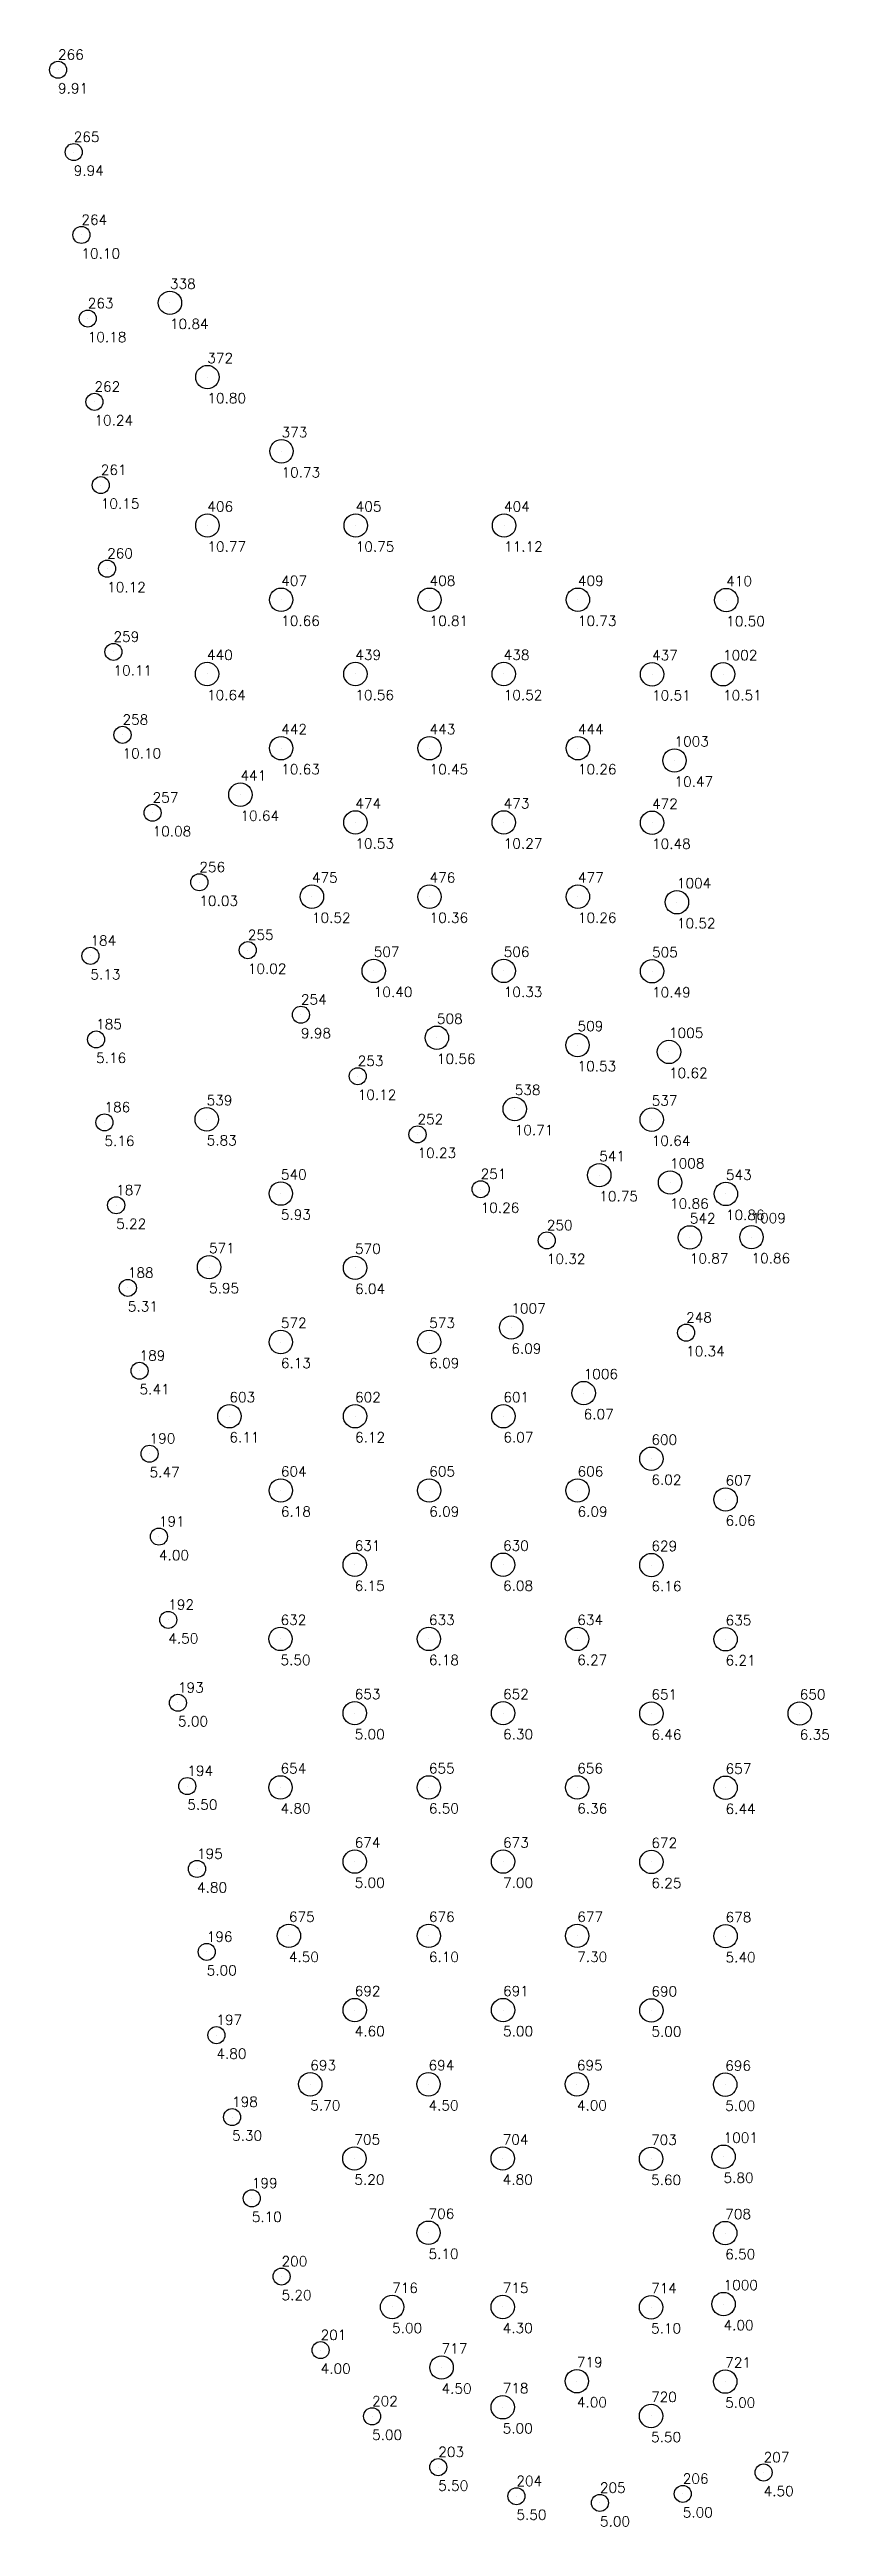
# Model space of a CAD drawing. Extents: x 748505.9 to 748529.2, y 8930173.7 to 8930247.8.
import ezdxf

# ---------------------------------------------------------------- set-up
doc = ezdxf.new("R2010")
doc.units = 0
for name, color, linetype in [('Hole', 7, 'Continuous'), ('Length', 7, 'Continuous'), ('Number', 7, 'Continuous'), ('Theoretical Hole', 7, 'Continuous')]:
    doc.layers.add(name, color=color, linetype=linetype)
doc.styles.get("Standard").update_dxf_attribs({"font": 'simplex.shx'})

msp = doc.modelspace()

# ---------------------------------------------------------------- linework, layer by layer
at = {"layer": 'Hole', "color": 40, "true_color": 0xffc000}
for centre in [(748506.15, 8930247.17, 189.91), (748506.62, 8930244.71, 189.94), (748506.85, 8930242.23, 190.1), (748507.04, 8930239.73, 190.18), (748507.24, 8930237.24, 190.24), (748507.43, 8930234.75, 190.15), (748507.62, 8930232.25, 190.12), (748507.81, 8930229.76, 190.11), (748508.08, 8930227.28, 190.1), (748508.98, 8930224.95, 190.08), (748510.38, 8930222.87, 190.03), (748507.12, 8930220.67, 190.13), (748511.83, 8930220.84, 190.02), (748513.42, 8930218.91, 189.98), (748507.29, 8930218.17, 190.16), (748515.12, 8930217.07, 190.12), (748507.54, 8930215.69, 190.16), (748516.91, 8930215.33, 190.23), (748507.89, 8930213.21, 190.22), (748518.8, 8930213.69, 190.26), (748520.78, 8930212.16, 190.32), (748508.24, 8930210.74, 190.31), (748524.95, 8930209.4, 190.34), (748508.59, 8930208.26, 190.41), (748508.89, 8930205.78, 190.47), (748509.17, 8930203.3, 190.51), (748509.45, 8930200.81, 190.68), (748509.74, 8930198.33, 190.76), (748510.02, 8930195.84, 190.68), (748510.31, 8930193.36, 190.6), (748510.6, 8930190.88, 190.48), (748510.89, 8930188.39, 190.38), (748511.36, 8930185.94, 190.39), (748511.95, 8930183.51, 190.47), (748512.84, 8930181.17, 190.47), (748514.01, 8930178.97, 190.45), (748515.55, 8930176.99, 190.43), (748517.53, 8930175.47, 190.45), (748527.27, 8930175.31, 190.38), (748519.87, 8930174.6, 190.42), (748524.85, 8930174.67, 190.38), (748522.37, 8930174.4, 190.39)]:
    msp.add_circle(centre, 0.255, dxfattribs=at)
at = {"layer": 'Hole', "color": 244, "true_color": 0x0a11ff}
for centre in [(748509.5, 8930240.2, 190.24), (748510.62, 8930237.98, 190.2), (748512.84, 8930235.76, 190.13), (748510.62, 8930233.54, 190.17), (748515.06, 8930233.54, 190.15), (748519.5, 8930233.54, 190.52), (748512.83, 8930231.32, 190.06), (748517.27, 8930231.32, 190.21), (748521.71, 8930231.32, 190.13), (748526.15, 8930231.31, 189.9), (748510.61, 8930229.1, 190.04), (748515.05, 8930229.1, 189.96), (748519.49, 8930229.1, 189.92), (748523.93, 8930229.09, 189.91), (748526.055, 8930229.092, 189.886), (748512.83, 8930226.88, 190.03), (748517.27, 8930226.88, 189.85), (748521.71, 8930226.88, 189.66), (748524.602, 8930226.512, 189.885), (748511.61, 8930225.49, 190.04), (748515.05, 8930224.66, 189.93), (748519.49, 8930224.66, 189.67), (748523.93, 8930224.65, 189.88), (748513.75, 8930222.44, 189.92), (748517.27, 8930222.44, 189.76), (748521.71, 8930222.44, 189.66), (748524.674, 8930222.274, 189.897), (748515.6, 8930220.22, 189.8), (748519.49, 8930220.22, 189.73), (748523.93, 8930220.21, 189.89), (748517.49, 8930218.22, 189.96), (748521.7, 8930218, 189.93), (748524.437, 8930217.796, 189.991), (748519.82, 8930216.09, 190.11), (748510.6, 8930215.78, 190.23), (748523.92, 8930215.77, 190.04), (748522.35, 8930214.11, 190.15), (748524.47, 8930213.891, 190.163), (748512.82, 8930213.56, 190.33), (748526.14, 8930213.55, 190.26), (748525.06, 8930212.25, 190.27), (748526.907, 8930212.257, 190.285), (748510.67, 8930211.36, 190.35), (748515.04, 8930211.34, 190.44), (748519.717, 8930209.555, 190.446), (748512.82, 8930209.12, 190.53), (748517.26, 8930209.12, 190.49), (748521.883, 8930207.593, 190.412), (748511.28, 8930206.9, 190.51), (748515.04, 8930206.9, 190.52), (748519.48, 8930206.9, 190.47), (748523.91, 8930205.63, 190.42), (748512.82, 8930204.68, 190.58), (748517.26, 8930204.68, 190.49), (748521.7, 8930204.68, 190.49), (748526.13, 8930204.41, 190.46), (748515.03, 8930202.46, 190.55), (748519.47, 8930202.46, 190.48), (748523.91, 8930202.45, 190.56), (748512.81, 8930200.24, 190.59), (748517.25, 8930200.24, 190.58), (748521.69, 8930200.24, 190.67), (748526.13, 8930200.23, 190.61), (748515.03, 8930198.02, 190.59), (748519.47, 8930198.02, 190.7), (748523.91, 8930198.01, 190.86), (748528.35, 8930198.01, 190.75), (748512.81, 8930195.8, 190.77), (748517.25, 8930195.8, 190.72), (748521.69, 8930195.8, 190.76), (748526.13, 8930195.79, 190.84), (748515.03, 8930193.58, 190.64), (748519.47, 8930193.58, 190.75), (748523.91, 8930193.57, 190.65), (748513.06, 8930191.36, 190.54), (748517.25, 8930191.36, 190.57), (748521.69, 8930191.36, 190.57), (748526.13, 8930191.35, 190.58), (748515.03, 8930189.14, 190.5), (748519.47, 8930189.14, 190.51), (748523.91, 8930189.13, 190.51), (748513.7, 8930186.92, 190.53), (748517.24, 8930186.92, 190.53), (748521.68, 8930186.92, 190.49), (748526.12, 8930186.91, 190.45), (748515.02, 8930184.7, 190.53), (748519.46, 8930184.7, 190.55), (748523.9, 8930184.69, 190.5), (748526.07, 8930184.754, 190.489), (748517.24, 8930182.48, 190.55), (748526.12, 8930182.47, 190.51), (748526.07, 8930180.346, 190.51), (748516.15, 8930180.26, 190.55), (748519.46, 8930180.26, 190.53), (748523.9, 8930180.25, 190.5), (748517.63, 8930178.45, 190.48), (748521.68, 8930178.04, 190.45), (748526.12, 8930178.03, 190.53), (748519.46, 8930177.26, 190.44), (748523.9, 8930177, 190.43)]:
    msp.add_circle(centre, 0.35, dxfattribs=at)
at = {"layer": 'Theoretical Hole', "color": 40, "true_color": 0xffc000}
for p, q in [((748506.15, 8930247.17, 189.91), (748506.15, 8930247.17, 180)), ((748506.62, 8930244.71, 189.94), (748506.62, 8930244.71, 180)), ((748506.85, 8930242.23, 190.1), (748506.85, 8930242.23, 180)), ((748507.04, 8930239.73, 190.18), (748507.04, 8930239.73, 180)), ((748507.24, 8930237.24, 190.24), (748507.24, 8930237.24, 180)), ((748507.43, 8930234.75, 190.15), (748507.43, 8930234.75, 180)), ((748507.62, 8930232.25, 190.12), (748507.62, 8930232.25, 180)), ((748507.81, 8930229.76, 190.11), (748507.81, 8930229.76, 180)), ((748508.08, 8930227.28, 190.1), (748508.08, 8930227.28, 180)), ((748508.98, 8930224.95, 190.08), (748508.98, 8930224.95, 180)), ((748510.38, 8930222.87, 190.03), (748510.38, 8930222.87, 180)), ((748511.83, 8930220.84, 190.02), (748511.83, 8930220.84, 180)), ((748507.12, 8930220.67, 190.13), (748507.12, 8930220.67, 185)), ((748513.42, 8930218.91, 189.98), (748513.42, 8930218.91, 180)), ((748507.29, 8930218.17, 190.16), (748507.29, 8930218.17, 185)), ((748515.12, 8930217.07, 190.12), (748515.12, 8930217.07, 180)), ((748507.54, 8930215.69, 190.16), (748507.54, 8930215.69, 185)), ((748516.91, 8930215.33, 190.23), (748516.91, 8930215.33, 180)), ((748518.8, 8930213.69, 190.26), (748518.8, 8930213.69, 180)), ((748507.89, 8930213.21, 190.22), (748507.89, 8930213.21, 185)), ((748520.78, 8930212.16, 190.32), (748520.78, 8930212.16, 180)), ((748508.24, 8930210.74, 190.31), (748508.24, 8930210.74, 185)), ((748524.95, 8930209.4, 190.34), (748524.95, 8930209.4, 180)), ((748508.59, 8930208.26, 190.41), (748508.59, 8930208.26, 185)), ((748508.89, 8930205.78, 190.47), (748508.89, 8930205.78, 185)), ((748509.17, 8930203.3, 190.51), (748509.17, 8930203.3, 186.51)), ((748509.45, 8930200.81, 190.68), (748509.45, 8930200.81, 186.18)), ((748509.74, 8930198.33, 190.76), (748509.74, 8930198.33, 185.76)), ((748510.02, 8930195.84, 190.68), (748510.02, 8930195.84, 185.18)), ((748510.31, 8930193.36, 190.6), (748510.31, 8930193.36, 185.8)), ((748510.6, 8930190.88, 190.48), (748510.6, 8930190.88, 185.48)), ((748510.89, 8930188.39, 190.38), (748510.89, 8930188.39, 185.58)), ((748511.36, 8930185.94, 190.39), (748511.36, 8930185.94, 185.09)), ((748511.95, 8930183.51, 190.47), (748511.95, 8930183.51, 185.37)), ((748512.84, 8930181.17, 190.47), (748512.84, 8930181.17, 185.27)), ((748514.01, 8930178.97, 190.45), (748514.01, 8930178.97, 186.45)), ((748515.55, 8930176.99, 190.43), (748515.55, 8930176.99, 185.43)), ((748517.53, 8930175.47, 190.45), (748517.53, 8930175.47, 184.95)), ((748527.27, 8930175.31, 190.38), (748527.27, 8930175.31, 185.88)), ((748519.87, 8930174.6, 190.42), (748519.87, 8930174.6, 184.92)), ((748522.37, 8930174.4, 190.39), (748522.37, 8930174.4, 185.39)), ((748524.85, 8930174.67, 190.38), (748524.85, 8930174.67, 185.38))]:
    msp.add_line(p, q, dxfattribs=at)
at = {"layer": 'Theoretical Hole', "color": 244, "true_color": 0x0a11ff}
for p, q in [((748509.5, 8930240.2, 190.24), (748509.5, 8930240.2, 179.4)), ((748510.62, 8930237.98, 190.2), (748510.62, 8930237.98, 179.4)), ((748512.84, 8930235.76, 190.13), (748512.84, 8930235.76, 179.4)), ((748510.62, 8930233.54, 190.17), (748510.62, 8930233.54, 179.4)), ((748515.06, 8930233.54, 190.15), (748515.06, 8930233.54, 179.4)), ((748519.5, 8930233.54, 190.52), (748519.5, 8930233.54, 179.4)), ((748512.83, 8930231.32, 190.06), (748512.83, 8930231.32, 179.4)), ((748517.27, 8930231.32, 190.21), (748517.27, 8930231.32, 179.4)), ((748521.71, 8930231.32, 190.13), (748521.71, 8930231.32, 179.4)), ((748526.15, 8930231.31, 189.9), (748526.15, 8930231.31, 179.4)), ((748510.61, 8930229.1, 190.04), (748510.61, 8930229.1, 179.4)), ((748515.05, 8930229.1, 189.96), (748515.05, 8930229.1, 179.4)), ((748519.49, 8930229.1, 189.92), (748519.49, 8930229.1, 179.4)), ((748523.93, 8930229.09, 189.91), (748523.93, 8930229.09, 179.4)), ((748526.055, 8930229.092, 189.886), (748526.055, 8930229.092, 179.376)), ((748512.83, 8930226.88, 190.03), (748512.83, 8930226.88, 179.4)), ((748517.27, 8930226.88, 189.85), (748517.27, 8930226.88, 179.4)), ((748521.71, 8930226.88, 189.66), (748521.71, 8930226.88, 179.4)), ((748524.602, 8930226.512, 189.885), (748524.602, 8930226.512, 179.415)), ((748511.61, 8930225.49, 190.04), (748511.61, 8930225.49, 179.4)), ((748515.05, 8930224.66, 189.93), (748515.05, 8930224.66, 179.4)), ((748519.49, 8930224.66, 189.67), (748519.49, 8930224.66, 179.4)), ((748523.93, 8930224.65, 189.88), (748523.93, 8930224.65, 179.4)), ((748513.75, 8930222.44, 189.92), (748513.75, 8930222.44, 179.4)), ((748517.27, 8930222.44, 189.76), (748517.27, 8930222.44, 179.4)), ((748521.71, 8930222.44, 189.66), (748521.71, 8930222.44, 179.4)), ((748524.674, 8930222.274, 189.897), (748524.674, 8930222.274, 179.377)), ((748515.6, 8930220.22, 189.8), (748515.6, 8930220.22, 179.4)), ((748519.49, 8930220.22, 189.73), (748519.49, 8930220.22, 179.4)), ((748523.93, 8930220.21, 189.89), (748523.93, 8930220.21, 179.4)), ((748517.49, 8930218.22, 189.96), (748517.49, 8930218.22, 179.4)), ((748521.7, 8930218, 189.93), (748521.7, 8930218, 179.4)), ((748524.437, 8930217.796, 189.991), (748524.437, 8930217.796, 179.371)), ((748510.6, 8930215.78, 190.23), (748510.6, 8930215.78, 184.4)), ((748519.82, 8930216.09, 190.11), (748519.82, 8930216.09, 179.4)), ((748523.92, 8930215.77, 190.04), (748523.92, 8930215.77, 179.4)), ((748522.35, 8930214.11, 190.15), (748522.35, 8930214.11, 179.4)), ((748512.82, 8930213.56, 190.33), (748512.82, 8930213.56, 184.4)), ((748524.47, 8930213.891, 190.163), (748524.47, 8930213.891, 179.303)), ((748526.14, 8930213.55, 190.26), (748526.14, 8930213.55, 179.4)), ((748525.06, 8930212.25, 190.27), (748525.06, 8930212.25, 179.4)), ((748526.907, 8930212.257, 190.285), (748526.907, 8930212.257, 179.425)), ((748510.67, 8930211.36, 190.35), (748510.67, 8930211.36, 184.4)), ((748515.04, 8930211.34, 190.44), (748515.04, 8930211.34, 184.4)), ((748512.82, 8930209.12, 190.53), (748512.82, 8930209.12, 184.4)), ((748517.26, 8930209.12, 190.49), (748517.26, 8930209.12, 184.4)), ((748519.717, 8930209.555, 190.446), (748519.717, 8930209.555, 184.356)), ((748521.883, 8930207.593, 190.412), (748521.883, 8930207.593, 184.342)), ((748511.28, 8930206.9, 190.51), (748511.28, 8930206.9, 184.4)), ((748515.04, 8930206.9, 190.52), (748515.04, 8930206.9, 184.4)), ((748519.48, 8930206.9, 190.47), (748519.48, 8930206.9, 184.4)), ((748523.91, 8930205.63, 190.42), (748523.91, 8930205.63, 184.4)), ((748512.82, 8930204.68, 190.58), (748512.82, 8930204.68, 184.4)), ((748517.26, 8930204.68, 190.49), (748517.26, 8930204.68, 184.4)), ((748521.7, 8930204.68, 190.49), (748521.7, 8930204.68, 184.4)), ((748526.13, 8930204.41, 190.46), (748526.13, 8930204.41, 184.4)), ((748515.03, 8930202.46, 190.55), (748515.03, 8930202.46, 184.4)), ((748519.47, 8930202.46, 190.48), (748519.47, 8930202.46, 184.4)), ((748523.91, 8930202.45, 190.56), (748523.91, 8930202.45, 184.4)), ((748512.81, 8930200.24, 190.59), (748512.81, 8930200.24, 185.09)), ((748517.25, 8930200.24, 190.58), (748517.25, 8930200.24, 184.4)), ((748521.69, 8930200.24, 190.67), (748521.69, 8930200.24, 184.4)), ((748526.13, 8930200.23, 190.61), (748526.13, 8930200.23, 184.4)), ((748515.03, 8930198.02, 190.59), (748515.03, 8930198.02, 185.59)), ((748519.47, 8930198.02, 190.7), (748519.47, 8930198.02, 184.4)), ((748523.91, 8930198.01, 190.86), (748523.91, 8930198.01, 184.4)), ((748528.35, 8930198.01, 190.75), (748528.35, 8930198.01, 184.4)), ((748512.81, 8930195.8, 190.77), (748512.81, 8930195.8, 185.97)), ((748517.25, 8930195.8, 190.72), (748517.25, 8930195.8, 184.22)), ((748521.69, 8930195.8, 190.76), (748521.69, 8930195.8, 184.4)), ((748526.13, 8930195.79, 190.84), (748526.13, 8930195.79, 184.4)), ((748515.03, 8930193.58, 190.64), (748515.03, 8930193.58, 185.64)), ((748519.47, 8930193.58, 190.75), (748519.47, 8930193.58, 183.75)), ((748523.91, 8930193.57, 190.65), (748523.91, 8930193.57, 184.4)), ((748513.06, 8930191.36, 190.54), (748513.06, 8930191.36, 186.04)), ((748517.25, 8930191.36, 190.57), (748517.25, 8930191.36, 184.47)), ((748521.69, 8930191.36, 190.57), (748521.69, 8930191.36, 183.27)), ((748526.13, 8930191.35, 190.58), (748526.13, 8930191.35, 185.18)), ((748515.03, 8930189.14, 190.5), (748515.03, 8930189.14, 185.9)), ((748519.47, 8930189.14, 190.51), (748519.47, 8930189.14, 185.51)), ((748523.91, 8930189.13, 190.51), (748523.91, 8930189.13, 185.51)), ((748513.7, 8930186.92, 190.53), (748513.7, 8930186.92, 184.83)), ((748517.24, 8930186.92, 190.53), (748517.24, 8930186.92, 186.03)), ((748521.68, 8930186.92, 190.49), (748521.68, 8930186.92, 186.49)), ((748526.12, 8930186.91, 190.45), (748526.12, 8930186.91, 185.45)), ((748515.02, 8930184.7, 190.53), (748515.02, 8930184.7, 185.33)), ((748519.46, 8930184.7, 190.55), (748519.46, 8930184.7, 185.75)), ((748523.9, 8930184.69, 190.5), (748523.9, 8930184.69, 184.9)), ((748526.07, 8930184.754, 190.489), (748526.07, 8930184.754, 184.689)), ((748517.24, 8930182.48, 190.55), (748517.24, 8930182.48, 185.45)), ((748526.12, 8930182.47, 190.51), (748526.12, 8930182.47, 184.01)), ((748516.15, 8930180.26, 190.55), (748516.15, 8930180.26, 185.55)), ((748519.46, 8930180.26, 190.53), (748519.46, 8930180.26, 186.23)), ((748523.9, 8930180.25, 190.5), (748523.9, 8930180.25, 185.4)), ((748526.07, 8930180.346, 190.51), (748526.07, 8930180.346, 186.51)), ((748517.63, 8930178.45, 190.48), (748517.63, 8930178.45, 185.98)), ((748521.68, 8930178.04, 190.45), (748521.68, 8930178.04, 186.45)), ((748526.12, 8930178.03, 190.53), (748526.12, 8930178.03, 185.53)), ((748519.46, 8930177.26, 190.44), (748519.46, 8930177.26, 185.44)), ((748523.9, 8930177, 190.43), (748523.9, 8930177, 184.93))]:
    msp.add_line(p, q, dxfattribs=at)

# ---------------------------------------------------------------- texts
at = {"layer": 'Length', "color": 40, "true_color": 0xffc000}
for s, p in [('9.91', (748506.15, 8930246.466, 189.91)), ('9.94', (748506.62, 8930244.006, 189.94)), ('10.10', (748506.85, 8930241.526, 190.1)), ('10.18', (748507.04, 8930239.026, 190.18)), ('10.24', (748507.24, 8930236.536, 190.24)), ('10.15', (748507.43, 8930234.046, 190.15)), ('10.12', (748507.62, 8930231.546, 190.12)), ('10.11', (748507.81, 8930229.056, 190.11)), ('10.10', (748508.08, 8930226.576, 190.1)), ('10.08', (748508.98, 8930224.246, 190.08)), ('10.03', (748510.38, 8930222.166, 190.03)), ('5.13', (748507.12, 8930219.966, 190.13)), ('10.02', (748511.83, 8930220.136, 190.02)), ('9.98', (748513.42, 8930218.206, 189.98)), ('5.16', (748507.29, 8930217.466, 190.16)), ('10.12', (748515.12, 8930216.366, 190.12)), ('5.16', (748507.54, 8930214.986, 190.16)), ('10.23', (748516.91, 8930214.626, 190.23)), ('10.26', (748518.8, 8930212.986, 190.26)), ('5.22', (748507.89, 8930212.506, 190.22)), ('10.32', (748520.78, 8930211.456, 190.32)), ('5.31', (748508.24, 8930210.036, 190.31)), ('10.34', (748524.95, 8930208.696, 190.34)), ('5.41', (748508.59, 8930207.556, 190.41)), ('5.47', (748508.89, 8930205.076, 190.47)), ('4.00', (748509.17, 8930202.596, 190.51)), ('4.50', (748509.45, 8930200.106, 190.68)), ('5.00', (748509.74, 8930197.626, 190.76)), ('5.50', (748510.02, 8930195.136, 190.68)), ('4.80', (748510.31, 8930192.656, 190.6)), ('5.00', (748510.6, 8930190.176, 190.48)), ('4.80', (748510.89, 8930187.686, 190.38)), ('5.30', (748511.36, 8930185.236, 190.39)), ('5.10', (748511.95, 8930182.806, 190.47)), ('5.20', (748512.84, 8930180.466, 190.47)), ('4.00', (748514.01, 8930178.266, 190.45)), ('5.00', (748515.55, 8930176.286, 190.43)), ('5.50', (748517.53, 8930174.766, 190.45)), ('4.50', (748527.27, 8930174.606, 190.38)), ('5.50', (748519.87, 8930173.896, 190.42)), ('5.00', (748524.85, 8930173.966, 190.38)), ('5.00', (748522.37, 8930173.696, 190.39))]:
    msp.add_text(s, height=0.3, dxfattribs=at).set_placement(p)
at = {"layer": 'Length', "color": 244, "true_color": 0x0a11ff}
for s, p in [('10.84', (748509.5, 8930239.42, 190.24)), ('10.80', (748510.62, 8930237.2, 190.2)), ('10.73', (748512.84, 8930234.98, 190.13)), ('10.77', (748510.62, 8930232.76, 190.17)), ('10.75', (748515.06, 8930232.76, 190.15)), ('11.12', (748519.5, 8930232.76, 190.52)), ('10.66', (748512.83, 8930230.54, 190.06)), ('10.81', (748517.27, 8930230.54, 190.21)), ('10.73', (748521.71, 8930230.54, 190.13)), ('10.50', (748526.15, 8930230.53, 189.9)), ('10.64', (748510.61, 8930228.32, 190.04)), ('10.56', (748515.05, 8930228.32, 189.96)), ('10.52', (748519.49, 8930228.32, 189.92)), ('10.51', (748523.93, 8930228.31, 189.91)), ('10.51', (748526.055, 8930228.312, 189.886)), ('10.63', (748512.83, 8930226.1, 190.03)), ('10.45', (748517.27, 8930226.1, 189.85)), ('10.26', (748521.71, 8930226.1, 189.66)), ('10.47', (748524.602, 8930225.732, 189.885)), ('10.64', (748511.61, 8930224.71, 190.04)), ('10.53', (748515.05, 8930223.88, 189.93)), ('10.27', (748519.49, 8930223.88, 189.67)), ('10.48', (748523.93, 8930223.87, 189.88)), ('10.52', (748513.75, 8930221.66, 189.92)), ('10.36', (748517.27, 8930221.66, 189.76)), ('10.26', (748521.71, 8930221.66, 189.66)), ('10.52', (748524.674, 8930221.494, 189.897)), ('10.40', (748515.6, 8930219.44, 189.8)), ('10.33', (748519.49, 8930219.44, 189.73)), ('10.49', (748523.93, 8930219.43, 189.89)), ('10.56', (748517.49, 8930217.44, 189.96)), ('10.53', (748521.7, 8930217.22, 189.93)), ('10.62', (748524.437, 8930217.016, 189.991)), ('10.71', (748519.82, 8930215.31, 190.11)), ('5.83', (748510.6, 8930215, 190.23)), ('10.64', (748523.92, 8930214.99, 190.04)), ('10.75', (748522.35, 8930213.33, 190.15)), ('10.86', (748524.47, 8930213.111, 190.163)), ('5.93', (748512.82, 8930212.78, 190.33)), ('10.86', (748526.14, 8930212.77, 190.26)), ('10.87', (748525.06, 8930211.47, 190.27)), ('10.86', (748526.907, 8930211.477, 190.285)), ('5.95', (748510.67, 8930210.58, 190.35)), ('6.04', (748515.04, 8930210.56, 190.44)), ('6.09', (748519.717, 8930208.775, 190.446)), ('6.13', (748512.82, 8930208.34, 190.53)), ('6.09', (748517.26, 8930208.34, 190.49)), ('6.07', (748521.883, 8930206.813, 190.412)), ('6.11', (748511.28, 8930206.12, 190.51)), ('6.12', (748515.04, 8930206.12, 190.52)), ('6.07', (748519.48, 8930206.12, 190.47)), ('6.02', (748523.91, 8930204.85, 190.42)), ('6.18', (748512.82, 8930203.9, 190.58)), ('6.09', (748517.26, 8930203.9, 190.49)), ('6.09', (748521.7, 8930203.9, 190.49)), ('6.06', (748526.13, 8930203.63, 190.46)), ('6.15', (748515.03, 8930201.68, 190.55)), ('6.08', (748519.47, 8930201.68, 190.48)), ('6.16', (748523.91, 8930201.67, 190.56)), ('5.50', (748512.81, 8930199.46, 190.59)), ('6.18', (748517.25, 8930199.46, 190.58)), ('6.27', (748521.69, 8930199.46, 190.67)), ('6.21', (748526.13, 8930199.45, 190.61)), ('5.00', (748515.03, 8930197.24, 190.59)), ('6.30', (748519.47, 8930197.24, 190.7)), ('6.46', (748523.91, 8930197.23, 190.86)), ('6.35', (748528.35, 8930197.23, 190.75)), ('4.80', (748512.81, 8930195.02, 190.77)), ('6.50', (748517.25, 8930195.02, 190.72)), ('6.36', (748521.69, 8930195.02, 190.76)), ('6.44', (748526.13, 8930195.01, 190.84)), ('5.00', (748515.03, 8930192.8, 190.64)), ('7.00', (748519.47, 8930192.8, 190.75)), ('6.25', (748523.91, 8930192.79, 190.65)), ('4.50', (748513.06, 8930190.58, 190.54)), ('6.10', (748517.25, 8930190.58, 190.57)), ('7.30', (748521.69, 8930190.58, 190.57)), ('5.40', (748526.13, 8930190.57, 190.58)), ('4.60', (748515.03, 8930188.36, 190.5)), ('5.00', (748519.47, 8930188.36, 190.51)), ('5.00', (748523.91, 8930188.35, 190.51)), ('5.70', (748513.7, 8930186.14, 190.53)), ('4.50', (748517.24, 8930186.14, 190.53)), ('4.00', (748521.68, 8930186.14, 190.49)), ('5.00', (748526.12, 8930186.13, 190.45)), ('5.20', (748515.02, 8930183.92, 190.53)), ('4.80', (748519.46, 8930183.92, 190.55)), ('5.60', (748523.9, 8930183.91, 190.5)), ('5.80', (748526.07, 8930183.974, 190.489)), ('5.10', (748517.24, 8930181.7, 190.55)), ('6.50', (748526.12, 8930181.69, 190.51)), ('5.00', (748516.15, 8930179.48, 190.55)), ('4.30', (748519.46, 8930179.48, 190.53)), ('5.10', (748523.9, 8930179.47, 190.5)), ('4.00', (748526.07, 8930179.566, 190.51)), ('4.50', (748517.63, 8930177.67, 190.48)), ('4.00', (748521.68, 8930177.26, 190.45)), ('5.00', (748526.12, 8930177.25, 190.53)), ('5.00', (748519.46, 8930176.48, 190.44)), ('5.50', (748523.9, 8930176.22, 190.43))]:
    msp.add_text(s, height=0.3, dxfattribs=at).set_placement(p)
at = {"layer": 'Number', "color": 40, "true_color": 0xffc000}
for s, p in [('266', (748506.15, 8930247.476, 189.91)), ('265', (748506.62, 8930245.016, 189.94)), ('264', (748506.85, 8930242.536, 190.1)), ('263', (748507.04, 8930240.036, 190.18)), ('262', (748507.24, 8930237.546, 190.24)), ('261', (748507.43, 8930235.056, 190.15)), ('260', (748507.62, 8930232.556, 190.12)), ('259', (748507.81, 8930230.066, 190.11)), ('258', (748508.08, 8930227.586, 190.1)), ('257', (748508.98, 8930225.256, 190.08)), ('256', (748510.38, 8930223.176, 190.03)), ('255', (748511.83, 8930221.146, 190.02)), ('184', (748507.12, 8930220.976, 190.13)), ('254', (748513.42, 8930219.216, 189.98)), ('185', (748507.29, 8930218.476, 190.16)), ('253', (748515.12, 8930217.376, 190.12)), ('186', (748507.54, 8930215.996, 190.16)), ('252', (748516.91, 8930215.636, 190.23)), ('251', (748518.8, 8930213.996, 190.26)), ('187', (748507.89, 8930213.516, 190.22)), ('250', (748520.78, 8930212.466, 190.32)), ('188', (748508.24, 8930211.046, 190.31)), ('248', (748524.95, 8930209.706, 190.34)), ('189', (748508.59, 8930208.566, 190.41)), ('190', (748508.89, 8930206.086, 190.47)), ('191', (748509.17, 8930203.606, 190.51)), ('192', (748509.45, 8930201.116, 190.68)), ('193', (748509.74, 8930198.636, 190.76)), ('194', (748510.02, 8930196.146, 190.68)), ('195', (748510.31, 8930193.666, 190.6)), ('196', (748510.6, 8930191.186, 190.48)), ('197', (748510.89, 8930188.696, 190.38)), ('198', (748511.36, 8930186.246, 190.39)), ('199', (748511.95, 8930183.816, 190.47)), ('200', (748512.84, 8930181.476, 190.47)), ('201', (748514.01, 8930179.276, 190.45)), ('202', (748515.55, 8930177.296, 190.43)), ('203', (748517.53, 8930175.776, 190.45)), ('207', (748527.27, 8930175.616, 190.38)), ('204', (748519.87, 8930174.906, 190.42)), ('205', (748522.37, 8930174.706, 190.39)), ('206', (748524.85, 8930174.976, 190.38))]:
    msp.add_text(s, height=0.3, dxfattribs=at).set_placement(p)
at = {"layer": 'Number', "color": 244, "true_color": 0x0a11ff}
for s, p in [('338', (748509.5, 8930240.62, 190.24)), ('372', (748510.62, 8930238.4, 190.2)), ('373', (748512.84, 8930236.18, 190.13)), ('406', (748510.62, 8930233.96, 190.17)), ('405', (748515.06, 8930233.96, 190.15)), ('404', (748519.5, 8930233.96, 190.52)), ('407', (748512.83, 8930231.74, 190.06)), ('408', (748517.27, 8930231.74, 190.21)), ('409', (748521.71, 8930231.74, 190.13)), ('410', (748526.15, 8930231.73, 189.9)), ('440', (748510.61, 8930229.52, 190.04)), ('439', (748515.05, 8930229.52, 189.96)), ('438', (748519.49, 8930229.52, 189.92)), ('437', (748523.93, 8930229.51, 189.91)), ('1002', (748526.055, 8930229.512, 189.886)), ('442', (748512.83, 8930227.3, 190.03)), ('443', (748517.27, 8930227.3, 189.85)), ('444', (748521.71, 8930227.3, 189.66)), ('1003', (748524.602, 8930226.932, 189.885)), ('441', (748511.61, 8930225.91, 190.04)), ('474', (748515.05, 8930225.08, 189.93)), ('473', (748519.49, 8930225.08, 189.67)), ('472', (748523.93, 8930225.07, 189.88)), ('475', (748513.75, 8930222.86, 189.92)), ('476', (748517.27, 8930222.86, 189.76)), ('477', (748521.71, 8930222.86, 189.66)), ('1004', (748524.674, 8930222.694, 189.897)), ('507', (748515.6, 8930220.64, 189.8)), ('506', (748519.49, 8930220.64, 189.73)), ('505', (748523.93, 8930220.63, 189.89)), ('508', (748517.49, 8930218.64, 189.96)), ('509', (748521.7, 8930218.42, 189.93)), ('1005', (748524.437, 8930218.216, 189.991)), ('539', (748510.6, 8930216.2, 190.23)), ('538', (748519.82, 8930216.51, 190.11)), ('537', (748523.92, 8930216.19, 190.04)), ('541', (748522.35, 8930214.53, 190.15)), ('540', (748512.82, 8930213.98, 190.33)), ('1008', (748524.47, 8930214.311, 190.163)), ('543', (748526.14, 8930213.97, 190.26)), ('542', (748525.06, 8930212.67, 190.27)), ('1009', (748526.907, 8930212.677, 190.285)), ('571', (748510.67, 8930211.78, 190.35)), ('570', (748515.04, 8930211.76, 190.44)), ('572', (748512.82, 8930209.54, 190.53)), ('573', (748517.26, 8930209.54, 190.49)), ('1007', (748519.717, 8930209.975, 190.446)), ('1006', (748521.883, 8930208.013, 190.412)), ('603', (748511.28, 8930207.32, 190.51)), ('602', (748515.04, 8930207.32, 190.52)), ('601', (748519.48, 8930207.32, 190.47)), ('600', (748523.91, 8930206.05, 190.42)), ('604', (748512.82, 8930205.1, 190.58)), ('605', (748517.26, 8930205.1, 190.49)), ('606', (748521.7, 8930205.1, 190.49)), ('607', (748526.13, 8930204.83, 190.46)), ('631', (748515.03, 8930202.88, 190.55)), ('630', (748519.47, 8930202.88, 190.48)), ('629', (748523.91, 8930202.87, 190.56)), ('632', (748512.81, 8930200.66, 190.59)), ('633', (748517.25, 8930200.66, 190.58)), ('634', (748521.69, 8930200.66, 190.67)), ('635', (748526.13, 8930200.65, 190.61)), ('653', (748515.03, 8930198.44, 190.59)), ('652', (748519.47, 8930198.44, 190.7)), ('651', (748523.91, 8930198.43, 190.86)), ('650', (748528.35, 8930198.43, 190.75)), ('654', (748512.81, 8930196.22, 190.77)), ('655', (748517.25, 8930196.22, 190.72)), ('656', (748521.69, 8930196.22, 190.76)), ('657', (748526.13, 8930196.21, 190.84)), ('674', (748515.03, 8930194, 190.64)), ('673', (748519.47, 8930194, 190.75)), ('672', (748523.91, 8930193.99, 190.65)), ('675', (748513.06, 8930191.78, 190.54)), ('676', (748517.25, 8930191.78, 190.57)), ('677', (748521.69, 8930191.78, 190.57)), ('678', (748526.13, 8930191.77, 190.58)), ('692', (748515.03, 8930189.56, 190.5)), ('691', (748519.47, 8930189.56, 190.51)), ('690', (748523.91, 8930189.55, 190.51)), ('693', (748513.7, 8930187.34, 190.53)), ('694', (748517.24, 8930187.34, 190.53)), ('695', (748521.68, 8930187.34, 190.49)), ('696', (748526.12, 8930187.33, 190.45)), ('705', (748515.02, 8930185.12, 190.53)), ('704', (748519.46, 8930185.12, 190.55)), ('703', (748523.9, 8930185.11, 190.5)), ('1001', (748526.07, 8930185.174, 190.489)), ('706', (748517.24, 8930182.9, 190.55)), ('708', (748526.12, 8930182.89, 190.51)), ('716', (748516.15, 8930180.68, 190.55)), ('715', (748519.46, 8930180.68, 190.53)), ('714', (748523.9, 8930180.67, 190.5)), ('1000', (748526.07, 8930180.766, 190.51)), ('717', (748517.63, 8930178.87, 190.48)), ('719', (748521.68, 8930178.46, 190.45)), ('721', (748526.12, 8930178.45, 190.53)), ('718', (748519.46, 8930177.68, 190.44)), ('720', (748523.9, 8930177.42, 190.43))]:
    msp.add_text(s, height=0.3, dxfattribs=at).set_placement(p)

doc.saveas('drawing.dxf')
